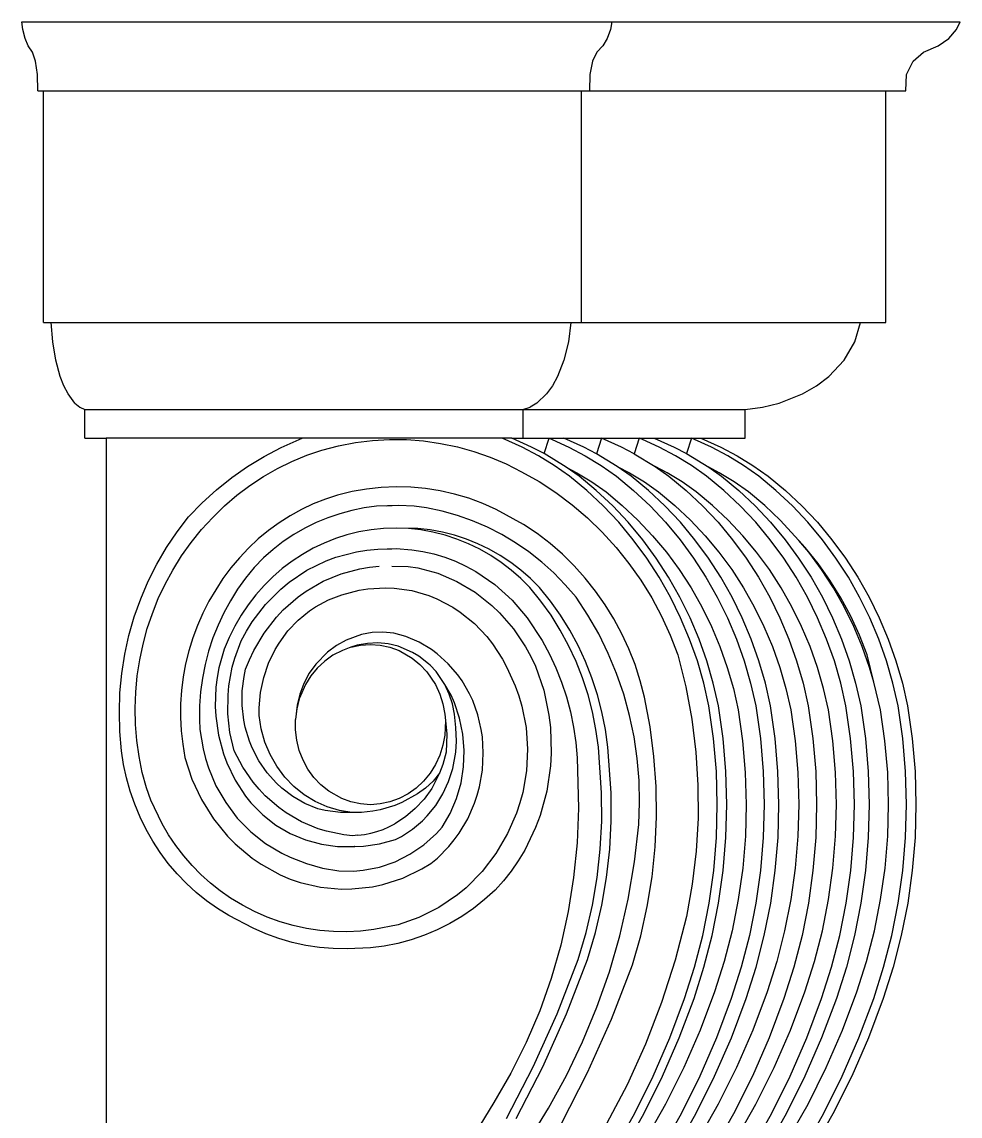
# Model space of a CAD drawing. Extents: x -1563 to 1637, y -685 to 815.
# Drawn here: x -1186.2 to -943.8, y 352.4 to 634.9 of the extents above; entities that cross this region are included whole.
import ezdxf

# ---------------------------------------------------------------- set-up
doc = ezdxf.new("R2010")
doc.units = 0
doc.header["$MEASUREMENT"] = 0
doc.layers.get('0').update_dxf_attribs({"linetype": 'CONTINUOUS'})

msp = doc.modelspace()

# ---------------------------------------------------------------- linework, layer by layer
at = {"color": 22}
for p, q in [((-1185.91, 632.94), (-1186.18, 634.91)), ((-1186.18, 634.91), (-1033.74, 634.91)), ((-1185.32, 630.61), (-1185.91, 632.94)), ((-1034.12, 632.94), (-1034.95, 630.61)), ((-1033.74, 634.91), (-1034.12, 632.94)), ((-1033.74, 634.91), (-943.8, 634.91)), ((-946.73, 630.61), (-944.73, 632.94)), ((-944.73, 632.94), (-943.8, 634.91)), ((-1184.51, 628.77), (-1185.32, 630.61)), ((-1034.95, 630.61), (-1036.09, 628.77)), ((-949.49, 628.77), (-946.73, 630.61)), ((-1183.41, 627.1), (-1184.51, 628.77)), ((-1036.09, 628.77), (-1037.65, 627.1)), ((-953.25, 627.1), (-949.49, 628.77)), ((-1182.62, 624.79), (-1183.41, 627.1)), ((-1182.12, 621.33), (-1182.62, 624.79)), ((-1038.76, 624.79), (-1039.47, 621.33)), ((-1037.65, 627.1), (-1038.76, 624.79)), ((-957.65, 621.33), (-955.94, 624.79)), ((-955.94, 624.79), (-953.25, 627.1)), ((-1182.08, 617.11), (-1182.12, 621.33)), ((-1039.47, 621.33), (-1039.53, 617.11)), ((-957.8, 617.11), (-957.65, 621.33)), ((-1182.08, 617.11), (-1180.55, 617.11)), ((-1180.55, 557.32), (-1180.55, 617.11)), ((-1180.55, 617.11), (-1041.7, 617.11)), ((-1041.7, 617.11), (-1041.7, 557.32)), ((-1041.7, 617.11), (-1039.53, 617.11)), ((-1039.53, 617.11), (-963.03, 617.11)), ((-963.03, 557.32), (-963.03, 617.11)), ((-963.03, 617.11), (-957.8, 617.11)), ((-1180.55, 557.32), (-1178.63, 557.32)), ((-1178.2, 552.28), (-1178.63, 557.32)), ((-1178.63, 557.32), (-1044.4, 557.32)), ((-1044.4, 557.32), (-1045.01, 552.28)), ((-1044.4, 557.32), (-1041.7, 557.32)), ((-1041.7, 557.32), (-969.56, 557.32)), ((-971.02, 552.28), (-969.56, 557.32)), ((-969.56, 557.32), (-963.03, 557.32)), ((-1177.39, 547.57), (-1178.2, 552.28)), ((-1045.01, 552.28), (-1046.15, 547.57)), ((-973.79, 547.57), (-971.02, 552.28)), ((-1176.24, 543.38), (-1177.39, 547.57)), ((-1046.15, 547.57), (-1047.79, 543.38)), ((-977.74, 543.38), (-973.79, 547.57)), ((-1175.3, 540.95), (-1176.24, 543.38)), ((-1047.79, 543.38), (-1049.12, 540.95)), ((-980.95, 540.95), (-977.74, 543.38)), ((-1174.24, 538.88), (-1175.3, 540.95)), ((-1049.12, 540.95), (-1050.62, 538.88)), ((-984.56, 538.88), (-980.95, 540.95)), ((-1172.48, 536.52), (-1174.24, 538.88)), ((-1050.62, 538.88), (-1053.11, 536.52)), ((-990.58, 536.52), (-984.56, 538.88)), ((-1172.48, 536.52), (-1171.21, 535.47)), ((-1171.21, 535.47), (-1169.91, 534.88)), ((-1169.91, 534.88), (-1056.74, 534.88)), ((-1169.91, 527.43), (-1169.91, 534.88)), ((-1056.74, 534.88), (-1054.89, 535.47)), ((-1056.74, 534.88), (-999.33, 534.88)), ((-1056.74, 534.88), (-1056.74, 527.43)), ((-1053.11, 536.52), (-1054.89, 535.47)), ((-999.33, 534.88), (-994.88, 535.47)), ((-999.33, 527.43), (-999.33, 534.88)), ((-994.88, 535.47), (-990.58, 536.52)), ((-1169.91, 527.43), (-1164.42, 527.43)), ((-1164.42, 527.43), (-1164.42, 202.82)), ((-1113.79, 527.43), (-1164.42, 527.43)), ((-1119.23, 525.06), (-1113.79, 527.43)), ((-1062.07, 527.43), (-1113.79, 527.43)), ((-1108.67, 524.39), (-1104.37, 525.5)), ((-1104.37, 525.5), (-1100.02, 526.32)), ((-1100.02, 526.32), (-1095.63, 526.86)), ((-1095.63, 526.86), (-1091.22, 527.1)), ((-1091.22, 527.1), (-1086.8, 527.06)), ((-1086.8, 527.06), (-1082.4, 526.73)), ((-1082.4, 526.73), (-1078.02, 526.1)), ((-1078.02, 526.1), (-1073.68, 525.2)), ((-1059.62, 527.43), (-1062.07, 527.43)), ((-1056.93, 525.16), (-1062.07, 527.43)), ((-1054.49, 525.16), (-1059.62, 527.43)), ((-1059.62, 527.43), (-1056.74, 527.43)), ((-1056.74, 527.43), (-1049.98, 527.43)), ((-1051.27, 523.46), (-1049.98, 527.43)), ((-1049.98, 527.43), (-1046.15, 527.43)), ((-1049.98, 527.43), (-1049.19, 527.13)), ((-1049.19, 527.13), (-1044.85, 525.16)), ((-1046.15, 527.43), (-1036.42, 527.43)), ((-1041.02, 525.16), (-1046.15, 527.43)), ((-1036.42, 527.43), (-1037.72, 523.41)), ((-1036.42, 527.43), (-1026.68, 527.43)), ((-1031.28, 525.16), (-1036.42, 527.43)), ((-1026.68, 527.43), (-1027.98, 523.41)), ((-1025.88, 527.13), (-1026.68, 527.43)), ((-1026.68, 527.43), (-1022.85, 527.43)), ((-1021.54, 525.16), (-1025.88, 527.13)), ((-1022.85, 527.43), (-1017.71, 525.16)), ((-1022.85, 527.43), (-1013.21, 527.43)), ((-1013.21, 527.43), (-1014.5, 523.46)), ((-1012.41, 527.13), (-1013.21, 527.43)), ((-1013.21, 527.43), (-1010.76, 527.43)), ((-1008.07, 525.16), (-1012.41, 527.13)), ((-1010.76, 527.43), (-1005.63, 525.16)), ((-1010.76, 527.43), (-999.33, 527.43)), ((-1127.86, 520.15), (-1123.61, 522.75)), ((-1123.61, 522.75), (-1119.23, 525.06)), ((-1116.42, 521.45), (-1112.58, 523.05)), ((-1112.58, 523.05), (-1108.67, 524.39)), ((-1073.68, 525.2), (-1069.41, 524)), ((-1069.41, 524), (-1065.21, 522.53)), ((-1052.71, 522.92), (-1056.93, 525.16)), ((-1051.27, 523.46), (-1054.49, 525.16)), ((-1048.63, 520.42), (-1052.71, 522.92)), ((-1045.53, 519.96), (-1051.27, 523.46)), ((-1044.85, 525.16), (-1040.63, 522.92)), ((-1037.72, 523.41), (-1041.02, 525.16)), ((-1040.63, 522.92), (-1036.54, 520.42)), ((-1032.36, 520.17), (-1037.72, 523.41)), ((-1027.98, 523.41), (-1031.28, 525.16)), ((-1027.98, 523.41), (-1022.62, 520.17)), ((-1017.32, 522.92), (-1021.54, 525.16)), ((-1017.71, 525.16), (-1014.5, 523.46)), ((-1013.23, 520.42), (-1017.32, 522.92)), ((-1014.5, 523.46), (-1008.75, 519.96)), ((-1003.85, 522.92), (-1008.07, 525.16)), ((-1005.63, 525.16), (-1001.41, 522.92)), ((-999.76, 520.42), (-1003.85, 522.92)), ((-1001.41, 522.92), (-997.32, 520.42)), ((-1131.95, 517.27), (-1127.86, 520.15)), ((-1120.15, 519.61), (-1116.42, 521.45)), ((-1065.21, 522.53), (-1061.11, 520.79)), ((-1061.11, 520.79), (-1057.11, 518.78)), ((-1044.69, 517.66), (-1048.63, 520.42)), ((-1045.53, 519.96), (-1042.78, 518.51)), ((-1042.24, 517.66), (-1045.53, 519.96)), ((-1036.54, 520.42), (-1032.6, 517.66)), ((-1032.36, 520.17), (-1029.22, 518.51)), ((-1028.77, 517.66), (-1032.36, 520.17)), ((-1019.48, 518.51), (-1022.62, 520.17)), ((-1022.62, 520.17), (-1019.04, 517.66)), ((-1009.3, 517.66), (-1013.23, 520.42)), ((-1006.01, 518.51), (-1008.75, 519.96)), ((-1008.75, 519.96), (-1005.47, 517.66)), ((-995.83, 517.66), (-999.76, 520.42)), ((-997.32, 520.42), (-993.38, 517.66)), ((-1135.86, 514.14), (-1131.95, 517.27)), ((-1127.27, 515.22), (-1123.77, 517.53)), ((-1123.77, 517.53), (-1120.15, 519.61)), ((-1057.11, 518.78), (-1052.59, 516.23)), ((-1040.23, 513.96), (-1044.69, 517.66)), ((-1042.78, 518.51), (-1038.94, 516.15)), ((-1037.79, 513.96), (-1042.24, 517.66)), ((-1032.6, 517.66), (-1028.14, 513.96)), ((-1029.22, 518.51), (-1025.37, 516.15)), ((-1024.32, 513.96), (-1028.77, 517.66)), ((-1015.63, 516.15), (-1019.48, 518.51)), ((-1019.04, 517.66), (-1014.58, 513.96)), ((-1004.84, 513.96), (-1009.3, 517.66)), ((-1002.16, 516.15), (-1006.01, 518.51)), ((-1005.47, 517.66), (-1001.01, 513.96)), ((-991.37, 513.96), (-995.83, 517.66)), ((-993.38, 517.66), (-988.92, 513.96)), ((-1139.59, 510.75), (-1135.86, 514.14)), ((-1130.63, 512.69), (-1127.27, 515.22)), ((-1097.13, 514.31), (-1100.89, 513.66)), ((-1093.34, 514.72), (-1097.13, 514.31)), ((-1089.53, 514.87), (-1093.34, 514.72)), ((-1085.72, 514.78), (-1089.53, 514.87)), ((-1081.92, 514.44), (-1085.72, 514.78)), ((-1078.15, 513.85), (-1081.92, 514.44)), ((-1052.59, 516.23), (-1048.22, 513.38)), ((-1038.94, 516.15), (-1035.27, 513.58)), ((-1025.37, 516.15), (-1021.7, 513.58)), ((-1011.96, 513.58), (-1015.63, 516.15)), ((-998.49, 513.58), (-1002.16, 516.15)), ((-1133.83, 509.94), (-1130.63, 512.69)), ((-1107.78, 511.73), (-1110.89, 510.48)), ((-1104.6, 512.77), (-1107.78, 511.73)), ((-1100.89, 513.66), (-1104.6, 512.77)), ((-1074.42, 513.01), (-1078.15, 513.85)), ((-1070.75, 511.93), (-1074.42, 513.01)), ((-1067.14, 510.62), (-1070.75, 511.93)), ((-1048.22, 513.38), (-1044.03, 510.25)), ((-1035.99, 509.98), (-1040.23, 513.96)), ((-1033.55, 509.98), (-1037.79, 513.96)), ((-1035.27, 513.58), (-1031.07, 510.09)), ((-1028.14, 513.96), (-1023.91, 509.98)), ((-1020.08, 509.98), (-1024.32, 513.96)), ((-1021.7, 513.58), (-1017.5, 510.09)), ((-1014.58, 513.96), (-1010.34, 509.98)), ((-1007.76, 510.09), (-1011.96, 513.58)), ((-1000.6, 509.98), (-1004.84, 513.96)), ((-1001.01, 513.96), (-996.77, 509.98)), ((-994.29, 510.09), (-998.49, 513.58)), ((-987.13, 509.98), (-991.37, 513.96)), ((-988.92, 513.96), (-984.69, 509.98)), ((-1143.11, 507.13), (-1139.59, 510.75)), ((-1136.87, 506.99), (-1133.83, 509.94)), ((-1113.93, 509.04), (-1116.88, 507.41)), ((-1110.89, 510.48), (-1113.93, 509.04)), ((-1100.91, 508.8), (-1104.05, 507.95)), ((-1097.74, 509.44), (-1100.91, 508.8)), ((-1094.53, 509.87), (-1097.74, 509.44)), ((-1088.86, 510.09), (-1094.53, 509.87)), ((-1088.86, 510.09), (-1092.08, 509.87)), ((-1084.84, 509.88), (-1088.86, 510.09)), ((-1081.63, 509.46), (-1084.84, 509.88)), ((-1077.6, 508.63), (-1081.63, 509.46)), ((-1073.63, 507.51), (-1077.6, 508.63)), ((-1063.62, 509.07), (-1067.14, 510.62)), ((-1056.58, 505.18), (-1063.62, 509.07)), ((-1044.03, 510.25), (-1040.04, 506.84)), ((-1031.99, 505.72), (-1035.99, 509.98)), ((-1029.55, 505.72), (-1033.55, 509.98)), ((-1031.07, 510.09), (-1027.04, 506.31)), ((-1023.91, 509.98), (-1019.91, 505.72)), ((-1016.08, 505.72), (-1020.08, 509.98)), ((-1017.5, 510.09), (-1013.48, 506.31)), ((-1010.34, 509.98), (-1006.34, 505.72)), ((-1003.74, 506.31), (-1007.76, 510.09)), ((-996.6, 505.72), (-1000.6, 509.98)), ((-996.77, 509.98), (-992.77, 505.72)), ((-990.27, 506.31), (-994.29, 510.09)), ((-983.13, 505.72), (-987.13, 509.98)), ((-984.69, 509.98), (-980.69, 505.72)), ((-1146.09, 503.26), (-1143.11, 507.13)), ((-1139.74, 503.85), (-1136.87, 506.99)), ((-1116.88, 507.41), (-1119.73, 505.59)), ((-1107.12, 506.9), (-1110.14, 505.65)), ((-1104.05, 507.95), (-1107.12, 506.9)), ((-1069.73, 506.14), (-1073.63, 507.51)), ((-1065.92, 504.5), (-1069.73, 506.14)), ((-1040.04, 506.84), (-1036.25, 503.18)), ((-1028.24, 501.22), (-1031.99, 505.72)), ((-1025.8, 501.22), (-1029.55, 505.72)), ((-1027.04, 506.31), (-1023.24, 502.27)), ((-1019.91, 505.72), (-1016.15, 501.22)), ((-1012.33, 501.22), (-1016.08, 505.72)), ((-1013.48, 506.31), (-1009.68, 502.27)), ((-1006.34, 505.72), (-1002.59, 501.22)), ((-999.94, 502.27), (-1003.74, 506.31)), ((-992.85, 501.22), (-996.6, 505.72)), ((-992.77, 505.72), (-989.02, 501.22)), ((-985.46, 501.06), (-990.27, 506.31)), ((-979.38, 501.22), (-983.13, 505.72)), ((-980.69, 505.72), (-976.93, 501.22)), ((-1148.83, 499.2), (-1146.09, 503.26)), ((-1142.43, 500.53), (-1139.74, 503.85)), ((-1122.48, 503.59), (-1125.1, 501.42)), ((-1119.73, 505.59), (-1122.48, 503.59)), ((-1113.07, 504.2), (-1115.91, 502.56)), ((-1110.14, 505.65), (-1113.07, 504.2)), ((-1099.09, 503.26), (-1102.21, 502.51)), ((-1095.92, 503.8), (-1099.09, 503.26)), ((-1092.73, 504.12), (-1095.92, 503.8)), ((-1089.53, 504.22), (-1092.73, 504.12)), ((-1083.88, 504.09), (-1089.53, 504.22)), ((-1086.33, 504.09), (-1089.53, 504.22)), ((-1083.14, 503.75), (-1086.33, 504.09)), ((-1080.7, 503.75), (-1083.88, 504.09)), ((-1079.98, 503.18), (-1083.14, 503.75)), ((-1077.54, 503.18), (-1080.7, 503.75)), ((-1076.86, 502.4), (-1079.98, 503.18)), ((-1074.42, 502.4), (-1077.54, 503.18)), ((-1062.21, 502.6), (-1065.92, 504.5)), ((-1053.09, 502.84), (-1056.58, 505.18)), ((-1049.74, 500.27), (-1053.09, 502.84)), ((-1036.25, 503.18), (-1032.69, 499.26)), ((-1144.92, 497.04), (-1142.43, 500.53)), ((-1125.1, 501.42), (-1127.6, 499.09)), ((-1118.66, 500.74), (-1121.29, 498.74)), ((-1115.91, 502.56), (-1118.66, 500.74)), ((-1108.12, 500.38), (-1110.96, 499.01)), ((-1105.2, 501.55), (-1108.12, 500.38)), ((-1102.21, 502.51), (-1105.2, 501.55)), ((-1073.8, 501.4), (-1076.86, 502.4)), ((-1071.36, 501.4), (-1074.42, 502.4)), ((-1070.8, 500.19), (-1073.8, 501.4)), ((-1068.36, 500.19), (-1071.36, 501.4)), ((-1067.89, 498.78), (-1070.8, 500.19)), ((-1065.44, 498.78), (-1068.36, 500.19)), ((-1058.63, 500.46), (-1062.21, 502.6)), ((-1055.18, 498.08), (-1058.63, 500.46)), ((-1046.54, 497.49), (-1049.74, 500.27)), ((-1024.75, 496.49), (-1028.24, 501.22)), ((-1022.31, 496.49), (-1025.8, 501.22)), ((-1023.24, 502.27), (-1019.68, 497.99)), ((-1016.15, 501.22), (-1012.67, 496.49)), ((-1008.84, 496.49), (-1012.33, 501.22)), ((-1009.68, 502.27), (-1006.11, 497.99)), ((-1002.59, 501.22), (-999.1, 496.49)), ((-996.37, 497.99), (-999.94, 502.27)), ((-989.36, 496.49), (-992.85, 501.22)), ((-989.02, 501.22), (-985.53, 496.49)), ((-982.9, 497.99), (-985.46, 501.06)), ((-983.82, 499.26), (-985.46, 501.06)), ((-975.89, 496.49), (-979.38, 501.22)), ((-976.93, 501.22), (-973.45, 496.49)), ((-1151.31, 494.95), (-1148.83, 499.2)), ((-1127.6, 499.09), (-1129.96, 496.59)), ((-1121.29, 498.74), (-1123.8, 496.57)), ((-1113.71, 497.45), (-1116.36, 495.69)), ((-1110.96, 499.01), (-1113.71, 497.45)), ((-1105.05, 496.72), (-1099.77, 498.08)), ((-1099.77, 498.08), (-1097.08, 498.49)), ((-1097.08, 498.49), (-1094.19, 498.83)), ((-1094.19, 498.83), (-1089.51, 498.94)), ((-1091.74, 498.83), (-1089.51, 498.94)), ((-1089.51, 498.94), (-1085.45, 498.66)), ((-1085.45, 498.66), (-1082.57, 498.2)), ((-1082.57, 498.2), (-1079.72, 497.55)), ((-1079.72, 497.55), (-1076.91, 496.69)), ((-1065.07, 497.16), (-1067.89, 498.78)), ((-1062.62, 497.16), (-1065.44, 498.78)), ((-1051.89, 495.47), (-1055.18, 498.08)), ((-1043.51, 494.51), (-1046.54, 497.49)), ((-1032.69, 499.26), (-1029.36, 495.12)), ((-1019.68, 497.99), (-1016.37, 493.5)), ((-1006.11, 497.99), (-1002.8, 493.5)), ((-993.06, 493.5), (-996.37, 497.99)), ((-980.5, 495.12), (-983.82, 499.26)), ((-979.59, 493.5), (-982.9, 497.99)), ((-1153.53, 490.54), (-1151.31, 494.95)), ((-1147.2, 493.4), (-1144.92, 497.04)), ((-1129.96, 496.59), (-1132.18, 493.96)), ((-1123.8, 496.57), (-1126.17, 494.02)), ((-1116.36, 495.69), (-1118.9, 493.76)), ((-1112.54, 493.34), (-1107.61, 495.77)), ((-1107.61, 495.77), (-1105.05, 496.72)), ((-1096.35, 494.14), (-1093.86, 494.36)), ((-1090.6, 494.38), (-1086.41, 494.29)), ((-1076.91, 496.69), (-1074.17, 495.65)), ((-1074.17, 495.65), (-1071.49, 494.41)), ((-1071.49, 494.41), (-1068.9, 492.99)), ((-1062.35, 495.36), (-1065.07, 497.16)), ((-1059.9, 495.36), (-1062.62, 497.16)), ((-1059.74, 493.37), (-1062.35, 495.36)), ((-1057.3, 493.37), (-1059.9, 495.36)), ((-1048.75, 492.65), (-1051.89, 495.47)), ((-1040.65, 491.33), (-1043.51, 494.51)), ((-1029.36, 495.12), (-1026.28, 490.76)), ((-1021.54, 491.53), (-1024.75, 496.49)), ((-1019.1, 491.53), (-1022.31, 496.49)), ((-1012.67, 496.49), (-1009.46, 491.53)), ((-1005.63, 491.53), (-1008.84, 496.49)), ((-999.1, 496.49), (-995.89, 491.53)), ((-986.15, 491.53), (-989.36, 496.49)), ((-985.53, 496.49), (-982.32, 491.53)), ((-977.42, 490.76), (-980.5, 495.12)), ((-972.68, 491.53), (-975.89, 496.49)), ((-973.45, 496.49), (-970.24, 491.53)), ((-1149.17, 489.78), (-1147.2, 493.4)), ((-1132.18, 493.96), (-1134.24, 491.18)), ((-1126.17, 494.02), (-1128.39, 491.32)), ((-1121.31, 491.66), (-1123.59, 489.39)), ((-1118.9, 493.76), (-1121.31, 491.66)), ((-1117.13, 490.26), (-1112.54, 493.34)), ((-1108.34, 490.54), (-1103.68, 492.46)), ((-1103.68, 492.46), (-1098.83, 493.75)), ((-1098.83, 493.75), (-1096.35, 494.14)), ((-1086.41, 494.29), (-1083.93, 494.01)), ((-1083.93, 494.01), (-1078.75, 492.56)), ((-1078.75, 492.56), (-1073.79, 490.43)), ((-1068.9, 492.99), (-1063.99, 489.64)), ((-1057.27, 491.21), (-1059.74, 493.37)), ((-1054.82, 491.21), (-1057.3, 493.37)), ((-1045.79, 489.62), (-1048.75, 492.65)), ((-1018.62, 486.38), (-1021.54, 491.53)), ((-1016.18, 486.38), (-1019.1, 491.53)), ((-1016.37, 493.5), (-1013.32, 488.79)), ((-1009.46, 491.53), (-1006.53, 486.38)), ((-1002.71, 486.38), (-1005.63, 491.53)), ((-1002.8, 493.5), (-999.75, 488.79)), ((-995.89, 491.53), (-992.97, 486.38)), ((-990.01, 488.79), (-993.06, 493.5)), ((-983.23, 486.38), (-986.15, 491.53)), ((-982.32, 491.53), (-979.4, 486.38)), ((-976.54, 488.79), (-979.59, 493.5)), ((-969.76, 486.38), (-972.68, 491.53)), ((-970.24, 491.53), (-967.31, 486.38)), ((-1155.47, 485.98), (-1153.53, 490.54)), ((-1150.93, 486.05), (-1149.17, 489.78)), ((-1134.24, 491.18), (-1137.89, 485.33)), ((-1128.39, 491.32), (-1130.44, 488.47)), ((-1123.59, 489.39), (-1125.72, 486.97)), ((-1119.28, 488.49), (-1117.13, 490.26)), ((-1112.73, 487.99), (-1108.34, 490.54)), ((-1096.81, 488.57), (-1092.26, 488.84)), ((-1092.26, 488.84), (-1089.98, 488.74)), ((-1089.98, 488.74), (-1085.47, 488.08)), ((-1073.79, 490.43), (-1069.11, 487.66)), ((-1063.99, 489.64), (-1059.54, 485.63)), ((-1054.93, 488.88), (-1057.27, 491.21)), ((-1052.1, 485.39), (-1054.93, 488.88)), ((-1052.48, 488.88), (-1054.82, 491.21)), ((-1049.66, 485.39), (-1052.48, 488.88)), ((-1043.02, 486.39), (-1045.79, 489.62)), ((-1037.99, 487.98), (-1040.65, 491.33)), ((-1026.28, 490.76), (-1023.47, 486.21)), ((-1013.32, 488.79), (-1010.55, 483.9)), ((-999.75, 488.79), (-996.98, 483.9)), ((-987.24, 483.9), (-990.01, 488.79)), ((-974.61, 486.21), (-977.42, 490.76)), ((-973.77, 483.9), (-976.54, 488.79)), ((-1157.14, 481.31), (-1155.47, 485.98)), ((-1152.47, 482.21), (-1150.93, 486.05)), ((-1130.44, 488.47), (-1132.32, 485.48)), ((-1125.72, 486.97), (-1127.7, 484.4)), ((-1123.22, 484.52), (-1119.28, 488.49)), ((-1118.66, 483.11), (-1114.81, 486.5)), ((-1114.81, 486.5), (-1112.73, 487.99)), ((-1106.98, 485.71), (-1103.48, 487.03)), ((-1103.48, 487.03), (-1099.06, 488.21)), ((-1099.06, 488.21), (-1096.81, 488.57)), ((-1085.47, 488.08), (-1081.08, 486.81)), ((-1081.08, 486.81), (-1078.95, 485.95)), ((-1078.95, 485.95), (-1074.86, 483.81)), ((-1069.11, 487.66), (-1064.8, 484.28)), ((-1039.95, 481.74), (-1043.02, 486.39)), ((-1035.52, 484.46), (-1037.99, 487.98)), ((-1023.47, 486.21), (-1020.93, 481.48)), ((-1016, 481.05), (-1018.62, 486.38)), ((-1013.55, 481.05), (-1016.18, 486.38)), ((-1006.53, 486.38), (-1003.91, 481.05)), ((-1000.08, 481.05), (-1002.71, 486.38)), ((-992.97, 486.38), (-990.35, 481.05)), ((-980.61, 481.05), (-983.23, 486.38)), ((-979.4, 486.38), (-976.78, 481.05)), ((-972.07, 481.48), (-974.61, 486.21)), ((-967.14, 481.05), (-969.76, 486.38)), ((-967.31, 486.38), (-964.69, 481.05)), ((-1137.89, 485.33), (-1139.45, 482.28)), ((-1132.32, 485.48), (-1134.01, 482.38)), ((-1127.7, 484.4), (-1129.52, 481.71)), ((-1126.65, 480.04), (-1123.22, 484.52)), ((-1120.43, 481.23), (-1118.66, 483.11)), ((-1111.88, 482.88), (-1110.3, 483.93)), ((-1110.3, 483.93), (-1106.98, 485.71)), ((-1074.86, 483.81), (-1072.92, 482.54)), ((-1064.8, 484.28), (-1062.81, 482.39)), ((-1059.54, 485.63), (-1055.61, 481.04)), ((-1049.49, 481.73), (-1052.1, 485.39)), ((-1047.05, 481.73), (-1049.66, 485.39)), ((-1033.26, 480.79), (-1035.52, 484.46)), ((-1010.55, 483.9), (-1008.06, 478.84)), ((-996.98, 483.9), (-994.49, 478.84)), ((-984.75, 478.84), (-987.24, 483.9)), ((-971.28, 478.84), (-973.77, 483.9)), ((-1158.51, 476.52), (-1157.14, 481.31)), ((-1153.79, 478.27), (-1152.47, 482.21)), ((-1139.45, 482.28), (-1140.84, 479.12)), ((-1134.01, 482.38), (-1135.51, 479.17)), ((-1129.52, 481.71), (-1131.17, 478.89)), ((-1123.61, 477.12), (-1120.43, 481.23)), ((-1117.46, 477.68), (-1114.82, 480.47)), ((-1114.82, 480.47), (-1111.88, 482.88)), ((-1072.92, 482.54), (-1069.29, 479.61)), ((-1062.81, 482.39), (-1059.16, 478.21)), ((-1055.61, 481.04), (-1051.79, 475.2)), ((-1047.1, 477.89), (-1049.49, 481.73)), ((-1044.65, 477.89), (-1047.05, 481.73)), ((-1037.17, 476.9), (-1039.95, 481.74)), ((-1031.21, 476.97), (-1033.26, 480.79)), ((-1020.93, 481.48), (-1018.67, 476.59)), ((-1013.69, 475.56), (-1016, 481.05)), ((-1011.24, 475.56), (-1013.55, 481.05)), ((-1003.91, 481.05), (-1001.6, 475.56)), ((-997.77, 475.56), (-1000.08, 481.05)), ((-990.35, 481.05), (-988.03, 475.56)), ((-978.29, 475.56), (-980.61, 481.05)), ((-976.78, 481.05), (-974.47, 475.56)), ((-969.81, 476.59), (-972.07, 481.48)), ((-964.82, 475.56), (-967.14, 481.05)), ((-964.69, 481.05), (-962.38, 475.56)), ((-1154.88, 474.26), (-1153.79, 478.27)), ((-1140.84, 479.12), (-1142.05, 475.89)), ((-1135.51, 479.17), (-1136.82, 475.86)), ((-1131.17, 478.89), (-1132.65, 475.96)), ((-1129.51, 475.13), (-1128.15, 477.63)), ((-1128.15, 477.63), (-1126.65, 480.04)), ((-1119.75, 474.56), (-1117.46, 477.68)), ((-1069.29, 479.61), (-1066.04, 476.22)), ((-1059.16, 478.21), (-1056.04, 473.58)), ((-1044.94, 473.91), (-1047.1, 477.89)), ((-1042.49, 473.91), (-1044.65, 477.89)), ((-1008.06, 478.84), (-1005.86, 473.63)), ((-994.49, 478.84), (-992.3, 473.63)), ((-982.56, 473.63), (-984.75, 478.84)), ((-969.09, 473.63), (-971.28, 478.84)), ((-1159.58, 471.65), (-1158.51, 476.52)), ((-1142.05, 475.89), (-1143.06, 472.58)), ((-1136.82, 475.86), (-1137.93, 472.47)), ((-1132.65, 475.96), (-1133.94, 472.94)), ((-1131.18, 470.62), (-1129.51, 475.13)), ((-1126.28, 472.61), (-1123.61, 477.12)), ((-1102.44, 475.34), (-1104.92, 473.95)), ((-1098.45, 476.76), (-1102.44, 475.34)), ((-1095.69, 477.25), (-1098.45, 476.76)), ((-1092.89, 477.36), (-1095.69, 477.25)), ((-1090.1, 477.09), (-1092.89, 477.36)), ((-1086.96, 476.25), (-1090.1, 477.09)), ((-1083.56, 474.77), (-1086.96, 476.25)), ((-1080.37, 472.85), (-1083.56, 474.77)), ((-1066.04, 476.22), (-1064.57, 474.36)), ((-1051.79, 475.2), (-1049.9, 471.72)), ((-1034.7, 471.86), (-1037.17, 476.9)), ((-1029.39, 473.03), (-1031.21, 476.97)), ((-1018.67, 476.59), (-1016.71, 471.55)), ((-1011.69, 469.93), (-1013.69, 475.56)), ((-1009.25, 469.93), (-1011.24, 475.56)), ((-1001.6, 475.56), (-999.6, 469.93)), ((-995.78, 469.93), (-997.77, 475.56)), ((-988.03, 475.56), (-986.04, 469.93)), ((-976.3, 469.93), (-978.29, 475.56)), ((-974.47, 475.56), (-972.47, 469.93)), ((-967.84, 471.55), (-969.81, 476.59)), ((-962.83, 469.93), (-964.82, 475.56)), ((-962.38, 475.56), (-960.39, 469.93)), ((-1155.74, 470.18), (-1154.88, 474.26)), ((-1143.06, 472.58), (-1143.88, 469.2)), ((-1137.93, 472.47), (-1138.83, 469.01)), ((-1133.94, 472.94), (-1135.28, 468.14)), ((-1127.4, 470.23), (-1126.28, 472.61)), ((-1122.45, 469.37), (-1120.75, 472.9)), ((-1120.75, 472.9), (-1119.75, 474.56)), ((-1107.22, 472.24), (-1110.24, 469.13)), ((-1104.92, 473.95), (-1107.22, 472.24)), ((-1103.39, 472.66), (-1105.84, 471.39)), ((-1101.16, 473.46), (-1103.39, 472.66)), ((-1099.58, 474.01), (-1101.16, 473.46)), ((-1101.16, 473.46), (-1098.67, 473.99)), ((-1096.93, 474.47), (-1099.58, 474.01)), ((-1098.67, 473.99), (-1096.14, 474.16)), ((-1094.25, 474.57), (-1096.93, 474.47)), ((-1096.14, 474.16), (-1093.6, 473.99)), ((-1091.58, 474.32), (-1094.25, 474.57)), ((-1093.6, 473.99), (-1091.11, 473.46)), ((-1088.97, 473.71), (-1091.58, 474.32)), ((-1091.11, 473.46), (-1088.71, 472.59)), ((-1085.23, 472.15), (-1088.97, 473.71)), ((-1088.71, 472.59), (-1085.35, 470.68)), ((-1083.61, 471.15), (-1085.23, 472.15)), ((-1078.86, 471.73), (-1080.37, 472.85)), ((-1064.57, 474.36), (-1061.99, 470.37)), ((-1056.04, 473.58), (-1054.69, 471.12)), ((-1043.02, 469.78), (-1044.94, 473.91)), ((-1040.57, 469.78), (-1042.49, 473.91)), ((-1032.54, 466.67), (-1034.7, 471.86)), ((-1027.79, 468.98), (-1029.39, 473.03)), ((-1005.86, 473.63), (-1003.97, 468.28)), ((-992.3, 473.63), (-990.4, 468.28)), ((-980.66, 468.28), (-982.56, 473.63)), ((-967.19, 468.28), (-969.09, 473.63)), ((-1160.36, 466.72), (-1159.58, 471.65)), ((-1156.36, 466.06), (-1155.74, 470.18)), ((-1143.88, 469.2), (-1144.51, 465.79)), ((-1138.83, 469.01), (-1139.53, 465.5)), ((-1131.82, 468.29), (-1131.18, 470.62)), ((-1128.38, 467.78), (-1127.4, 470.23)), ((-1123.71, 465.65), (-1122.45, 469.37)), ((-1110.24, 469.13), (-1111.92, 466.75)), ((-1107.95, 469.89), (-1109.86, 468.11)), ((-1105.84, 471.39), (-1107.95, 469.89)), ((-1085.35, 470.68), (-1083.34, 469.03)), ((-1081.11, 469.21), (-1083.61, 471.15)), ((-1083.34, 469.03), (-1081.54, 467.12)), ((-1080.71, 468.84), (-1081.11, 469.21)), ((-1076.05, 469.21), (-1078.86, 471.73)), ((-1073.57, 466.33), (-1076.05, 469.21)), ((-1061.99, 470.37), (-1060.88, 468.25)), ((-1054.69, 471.12), (-1053.49, 468.58)), ((-1049.9, 471.72), (-1048.22, 468.13)), ((-1041.34, 465.54), (-1043.02, 469.78)), ((-1038.9, 465.54), (-1040.57, 469.78)), ((-1026.43, 464.83), (-1027.79, 468.98)), ((-1016.71, 471.55), (-1014.66, 463.29)), ((-1010.02, 464.18), (-1011.69, 469.93)), ((-1007.58, 464.18), (-1009.25, 469.93)), ((-999.6, 469.93), (-997.94, 464.18)), ((-994.11, 464.18), (-995.78, 469.93)), ((-986.04, 469.93), (-984.37, 464.18)), ((-974.63, 464.18), (-976.3, 469.93)), ((-972.47, 469.93), (-970.8, 464.18)), ((-966.09, 464.49), (-967.84, 471.55)), ((-961.16, 464.18), (-962.83, 469.93)), ((-960.39, 469.93), (-958.72, 464.18)), ((-1160.83, 461.74), (-1160.36, 466.72)), ((-1135.28, 468.14), (-1135.73, 465.68)), ((-1132.69, 463.53), (-1131.82, 468.29)), ((-1128.78, 465.94), (-1128.38, 467.78)), ((-1111.92, 466.75), (-1113.31, 464.15)), ((-1109.86, 468.11), (-1111.53, 466.08)), ((-1081.54, 467.12), (-1079.33, 463.83)), ((-1080.71, 468.84), (-1079.19, 467.22)), ((-1076.88, 463.83), (-1079.19, 467.22)), ((-1072.46, 464.77), (-1073.57, 466.33)), ((-1060.88, 468.25), (-1058.79, 463.51)), ((-1053.49, 468.58), (-1051.37, 462.39)), ((-1048.22, 468.13), (-1046.75, 464.43)), ((-1030.7, 461.34), (-1032.54, 466.67)), ((-1003.97, 468.28), (-1002.39, 462.83)), ((-990.4, 468.28), (-988.82, 462.83)), ((-979.08, 462.83), (-980.66, 468.28)), ((-966.09, 464.49), (-967.19, 468.28)), ((-1156.74, 461.9), (-1156.36, 466.06)), ((-1144.51, 465.79), (-1144.93, 462.33)), ((-1139.53, 465.5), (-1140.01, 461.95)), ((-1135.73, 465.68), (-1136.04, 463.2)), ((-1132.92, 461.12), (-1132.69, 463.53)), ((-1129.26, 462.19), (-1128.78, 465.94)), ((-1124.53, 461.79), (-1123.71, 465.65)), ((-1112.94, 463.83), (-1114.52, 460.14)), ((-1113.31, 464.15), (-1114.37, 461.39)), ((-1111.53, 466.08), (-1112.94, 463.83)), ((-1079.33, 463.83), (-1078.2, 461.4)), ((-1075.31, 461.06), (-1076.88, 463.83)), ((-1075.76, 461.4), (-1076.88, 463.83)), ((-1070.52, 461.45), (-1072.46, 464.77)), ((-1058.79, 463.51), (-1057.83, 460.9)), ((-1046.75, 464.43), (-1045.5, 460.64)), ((-1039.92, 461.19), (-1041.34, 465.54)), ((-1037.48, 461.19), (-1038.9, 465.54)), ((-1025.32, 460.6), (-1026.43, 464.83)), ((-1014.66, 463.29), (-1013.11, 454.9)), ((-1008.69, 458.33), (-1010.02, 464.18)), ((-1006.24, 458.33), (-1007.58, 464.18)), ((-997.94, 464.18), (-996.6, 458.33)), ((-992.77, 458.33), (-994.11, 464.18)), ((-984.37, 464.18), (-983.03, 458.33)), ((-973.29, 458.33), (-974.63, 464.18)), ((-970.8, 464.18), (-969.47, 458.33)), ((-964.36, 457.35), (-966.09, 464.49)), ((-959.82, 458.33), (-961.16, 464.18)), ((-958.72, 464.18), (-957.38, 458.33)), ((-1160.99, 456.74), (-1160.83, 461.74)), ((-1156.88, 457.73), (-1156.74, 461.9)), ((-1144.93, 462.33), (-1145.16, 458.86)), ((-1140.01, 461.95), (-1140.28, 458.37)), ((-1136.04, 463.2), (-1136.21, 458.19)), ((-1132.95, 456.27), (-1132.92, 461.12)), ((-1129.28, 458.4), (-1129.26, 462.19)), ((-1124.88, 457.85), (-1124.53, 461.79)), ((-1114.37, 461.39), (-1115.1, 458.51)), ((-1078.2, 461.4), (-1077.39, 458.84)), ((-1074.94, 458.84), (-1075.76, 461.4)), ((-1074.46, 459.15), (-1075.31, 461.06)), ((-1069.7, 459.7), (-1070.52, 461.45)), ((-1057.83, 460.9), (-1057.03, 458.22)), ((-1051.37, 462.39), (-1050.01, 455.97)), ((-1045.5, 460.64), (-1044.47, 456.77)), ((-1038.76, 456.76), (-1039.92, 461.19)), ((-1036.32, 456.76), (-1037.48, 461.19)), ((-1029.2, 455.89), (-1030.7, 461.34)), ((-1023.88, 452.96), (-1025.32, 460.6)), ((-1002.39, 462.83), (-1001.13, 457.35)), ((-988.82, 462.83), (-987.57, 457.35)), ((-977.83, 457.35), (-979.08, 462.83)), ((-1156.79, 453.55), (-1156.88, 457.73)), ((-1145.16, 458.86), (-1145.18, 455.38)), ((-1140.28, 458.37), (-1140.33, 454.78)), ((-1136.21, 458.19), (-1136.08, 455.69)), ((-1128.85, 454.65), (-1129.28, 458.4)), ((-1124.88, 455.87), (-1124.88, 457.85)), ((-1115.1, 458.51), (-1115.5, 454.85)), ((-1114.52, 460.14), (-1115.17, 457.53)), ((-1077.39, 458.84), (-1076.89, 456.19)), ((-1074.45, 456.19), (-1074.94, 458.84)), ((-1073.11, 455.18), (-1074.46, 459.15)), ((-1068.38, 456.06), (-1069.7, 459.7)), ((-1057.03, 458.22), (-1055.94, 452.73)), ((-1007.49, 449.9), (-1008.69, 458.33)), ((-1005.05, 449.9), (-1006.24, 458.33)), ((-996.6, 458.33), (-995.4, 449.9)), ((-991.58, 449.9), (-992.77, 458.33)), ((-983.03, 458.33), (-981.84, 449.9)), ((-972.1, 449.9), (-973.29, 458.33)), ((-969.47, 458.33), (-968.27, 449.9)), ((-958.63, 449.9), (-959.82, 458.33)), ((-957.38, 458.33), (-956.18, 449.9)), ((-1160.86, 451.74), (-1160.99, 456.74)), ((-1145.18, 455.38), (-1145.01, 451.9)), ((-1136.08, 455.69), (-1135.36, 450.74)), ((-1132.42, 451.46), (-1132.95, 456.27)), ((-1124.35, 452.39), (-1124.88, 455.87)), ((-1115.17, 457.53), (-1115.5, 454.85)), ((-1115.5, 452.14), (-1115.5, 454.85)), ((-1076.89, 456.19), (-1076.75, 454.54)), ((-1074.07, 452.78), (-1074.45, 456.19)), ((-1072.26, 451.05), (-1073.11, 455.18)), ((-1067.49, 452.26), (-1068.38, 456.06)), ((-1050.01, 455.97), (-1049.61, 452.71)), ((-1044.47, 456.77), (-1043.66, 452.85)), ((-1037.87, 452.26), (-1038.76, 456.76)), ((-1035.42, 452.26), (-1036.32, 456.76)), ((-1028.03, 450.35), (-1029.2, 455.89)), ((-1013.11, 454.9), (-1012.06, 446.42)), ((-1001.13, 457.35), (-999.99, 449.29)), ((-987.57, 457.35), (-986.43, 449.29)), ((-976.69, 449.29), (-977.83, 457.35)), ((-963.22, 449.29), (-964.36, 457.35)), ((-1156.45, 449.39), (-1156.79, 453.55)), ((-1140.33, 454.78), (-1140.17, 452.24)), ((-1140.17, 452.24), (-1139.37, 447.21)), ((-1128.46, 452.8), (-1128.85, 454.65)), ((-1127.37, 449.2), (-1128.46, 452.8)), ((-1123.4, 449), (-1124.35, 452.39)), ((-1115.17, 449.46), (-1115.5, 452.14)), ((-1076.75, 454.54), (-1076.89, 450.8)), ((-1076.75, 454.54), (-1076.38, 451)), ((-1073.91, 449.21), (-1074.07, 452.78)), ((-1067.22, 450.33), (-1067.49, 452.26)), ((-1055.94, 452.73), (-1055.53, 447.13)), ((-1049.61, 452.71), (-1049.41, 446.13)), ((-1043.66, 452.85), (-1043.09, 448.88)), ((-1037.24, 447.7), (-1037.87, 452.26)), ((-1034.8, 447.7), (-1035.42, 452.26)), ((-1022.89, 445.25), (-1023.88, 452.96)), ((-1160.41, 446.76), (-1160.86, 451.74)), ((-1155.87, 445.26), (-1156.45, 449.39)), ((-1145.01, 451.9), (-1144.63, 448.44)), ((-1135.36, 450.74), (-1134.06, 445.93)), ((-1131.34, 446.75), (-1132.42, 451.46)), ((-1126.66, 447.46), (-1127.37, 449.2)), ((-1114.52, 446.85), (-1115.17, 449.46)), ((-1076.89, 450.8), (-1077.39, 448.15)), ((-1076.38, 451), (-1076.54, 446.41)), ((-1074.1, 446.41), (-1073.91, 449.21)), ((-1071.9, 446.85), (-1072.26, 451.05)), ((-1066.98, 446.17), (-1067.22, 450.33)), ((-1027.2, 444.74), (-1028.03, 450.35)), ((-1006.77, 441.4), (-1007.49, 449.9)), ((-1004.33, 441.4), (-1005.05, 449.9)), ((-999.99, 449.29), (-999.3, 441.1)), ((-995.4, 449.9), (-994.68, 441.4)), ((-990.86, 441.4), (-991.58, 449.9)), ((-986.43, 449.29), (-985.73, 441.1)), ((-981.84, 449.9), (-981.12, 441.4)), ((-975.99, 441.1), (-976.69, 449.29)), ((-971.38, 441.4), (-972.1, 449.9)), ((-968.27, 449.9), (-967.55, 441.4)), ((-962.52, 441.1), (-963.22, 449.29)), ((-957.91, 441.4), (-958.63, 449.9)), ((-956.18, 449.9), (-955.46, 441.4)), ((-1159.88, 443.22), (-1160.41, 446.76)), ((-1144.63, 448.44), (-1144.05, 445.02)), ((-1139.37, 447.21), (-1138.75, 444.75)), ((-1129.11, 442.53), (-1131.34, 446.75)), ((-1124.94, 444.15), (-1126.66, 447.46)), ((-1122.06, 445.76), (-1123.4, 449)), ((-1113.54, 444.36), (-1114.52, 446.85)), ((-1077.39, 448.15), (-1078.2, 445.59)), ((-1076.54, 446.41), (-1077.4, 443.19)), ((-1074.86, 442.17), (-1074.1, 446.41)), ((-1072.06, 442.63), (-1071.9, 446.85)), ((-1055.53, 447.13), (-1055.81, 441.53)), ((-1043.09, 448.88), (-1042.74, 444.88)), ((-1036.43, 435.85), (-1037.24, 447.7)), ((-1033.98, 435.85), (-1034.8, 447.7)), ((-1012.06, 446.42), (-1011.53, 437.89)), ((-1155.06, 441.17), (-1155.87, 445.26)), ((-1144.05, 445.02), (-1142.23, 439.43)), ((-1138.75, 444.75), (-1137.99, 442.34)), ((-1134.06, 445.93), (-1133.2, 443.6)), ((-1133.2, 443.6), (-1131.08, 439.13)), ((-1122.85, 441.09), (-1124.94, 444.15)), ((-1120.34, 442.74), (-1122.06, 445.76)), ((-1112.27, 442.02), (-1113.54, 444.36)), ((-1078.2, 445.59), (-1079.33, 443.16)), ((-1067.22, 441.76), (-1066.98, 446.17)), ((-1049.41, 446.13), (-1049.6, 442.84)), ((-1042.74, 444.88), (-1042.42, 431.92)), ((-1026.72, 439.09), (-1027.2, 444.74)), ((-1022.34, 437.49), (-1022.89, 445.25)), ((-1159.13, 439.73), (-1159.88, 443.22)), ((-1154.01, 437.14), (-1155.06, 441.17)), ((-1137.99, 442.34), (-1136.03, 437.69)), ((-1126.42, 438.64), (-1129.11, 442.53)), ((-1120.4, 438.35), (-1122.85, 441.09)), ((-1118.28, 439.97), (-1120.34, 442.74)), ((-1110.73, 439.87), (-1112.27, 442.02)), ((-1080.74, 440.92), (-1082.41, 438.88)), ((-1079.33, 443.16), (-1080.74, 440.92)), ((-1078.29, 440.92), (-1080.3, 437.02)), ((-1078.29, 440.92), (-1079.97, 438.88)), ((-1077.4, 443.19), (-1078.29, 440.92)), ((-1075.95, 438.8), (-1074.86, 442.17)), ((-1072.72, 438.46), (-1072.06, 442.63)), ((-1067.98, 437.42), (-1067.22, 441.76)), ((-1055.81, 441.53), (-1056.77, 436.01)), ((-1049.6, 442.84), (-1050.58, 436.34)), ((-1006.53, 432.88), (-1006.77, 441.4)), ((-1004.08, 432.88), (-1004.33, 441.4)), ((-999.3, 441.1), (-999.06, 432.88)), ((-994.68, 441.4), (-994.44, 432.88)), ((-990.61, 432.88), (-990.86, 441.4)), ((-985.73, 441.1), (-985.5, 432.88)), ((-981.12, 441.4), (-980.87, 432.88)), ((-975.76, 432.88), (-975.99, 441.1)), ((-971.13, 432.88), (-971.38, 441.4)), ((-967.55, 441.4), (-967.31, 432.88)), ((-962.29, 432.88), (-962.52, 441.1)), ((-957.67, 432.88), (-957.91, 441.4)), ((-955.46, 441.4), (-955.22, 432.88)), ((-1158.18, 436.29), (-1159.13, 439.73)), ((-1142.23, 439.43), (-1139.76, 434.14)), ((-1131.08, 439.13), (-1128.44, 434.99)), ((-1124.9, 436.84), (-1126.42, 438.64)), ((-1119.06, 437.1), (-1120.4, 438.35)), ((-1115.9, 437.5), (-1118.28, 439.97)), ((-1108.93, 437.96), (-1110.73, 439.87)), ((-1106.92, 436.31), (-1108.93, 437.96)), ((-1082.41, 438.88), (-1084.32, 437.1)), ((-1079.97, 438.88), (-1081.88, 437.1)), ((-1077.43, 435.6), (-1075.95, 438.8)), ((-1073.88, 434.42), (-1072.72, 438.46)), ((-1026.59, 433.41), (-1026.72, 439.09)), ((-1011.53, 437.89), (-1011.51, 429.34)), ((-1157.02, 432.92), (-1158.18, 436.29)), ((-1152.84, 433.98), (-1154.01, 437.14)), ((-1136.03, 437.69), (-1133.53, 433.35)), ((-1123.29, 435.13), (-1124.9, 436.84)), ((-1119.77, 432.07), (-1123.29, 435.13)), ((-1116.17, 434.9), (-1119.06, 437.1)), ((-1113.25, 435.37), (-1115.9, 437.5)), ((-1110.37, 433.61), (-1113.25, 435.37)), ((-1103.56, 434.4), (-1106.92, 436.31)), ((-1086.43, 435.6), (-1088.71, 434.4)), ((-1083.99, 435.6), (-1087.99, 433.38)), ((-1084.32, 437.1), (-1086.43, 435.6)), ((-1081.88, 437.1), (-1083.99, 435.6)), ((-1080.3, 437.02), (-1082.27, 434.27)), ((-1079.27, 432.63), (-1077.43, 435.6)), ((-1069.24, 433.21), (-1068.55, 435.29)), ((-1068.55, 435.29), (-1067.98, 437.42)), ((-1056.77, 436.01), (-1057.5, 433.31)), ((-1050.58, 436.34), (-1052.31, 430.02)), ((-1036.39, 428.57), (-1036.43, 435.85)), ((-1033.95, 428.57), (-1033.98, 435.85)), ((-1022.24, 429.7), (-1022.34, 437.49)), ((-1155.66, 429.64), (-1157.02, 432.92)), ((-1149.96, 427.92), (-1152.84, 433.98)), ((-1139.76, 434.14), (-1136.68, 429.21)), ((-1133.53, 433.35), (-1130.52, 429.38)), ((-1128.44, 434.99), (-1127.05, 433.29)), ((-1127.05, 433.29), (-1123.97, 430.2)), ((-1113.04, 433.11), (-1116.17, 434.9)), ((-1109.72, 431.76), (-1113.04, 433.11)), ((-1107.3, 432.26), (-1110.37, 433.61)), ((-1104.1, 431.33), (-1107.3, 432.26)), ((-1101.16, 433.53), (-1103.56, 434.4)), ((-1098.67, 433.01), (-1101.16, 433.53)), ((-1096.14, 432.83), (-1098.67, 433.01)), ((-1093.6, 433.01), (-1096.14, 432.83)), ((-1089.83, 432.63), (-1093.62, 431.5)), ((-1091.11, 433.53), (-1093.6, 433.01)), ((-1088.71, 434.4), (-1091.11, 433.53)), ((-1087.99, 433.38), (-1089.83, 432.63)), ((-1082.27, 434.27), (-1084.54, 431.81)), ((-1081.46, 429.92), (-1079.27, 432.63)), ((-1075.52, 430.58), (-1073.88, 434.42)), ((-1070.99, 429.21), (-1069.24, 433.21)), ((-1057.5, 433.31), (-1058.4, 430.67)), ((-1026.81, 427.74), (-1026.59, 433.41)), ((-1006.76, 424.36), (-1006.53, 432.88)), ((-1004.32, 424.36), (-1004.08, 432.88)), ((-999.06, 432.88), (-999.29, 424.66)), ((-994.44, 432.88), (-994.67, 424.36)), ((-990.85, 424.36), (-990.61, 432.88)), ((-985.5, 432.88), (-985.72, 424.66)), ((-980.87, 432.88), (-981.11, 424.36)), ((-975.98, 424.66), (-975.76, 432.88)), ((-971.37, 424.36), (-971.13, 432.88)), ((-967.31, 432.88), (-967.54, 424.36)), ((-962.51, 424.66), (-962.29, 432.88)), ((-957.9, 424.36), (-957.67, 432.88)), ((-955.22, 432.88), (-955.45, 424.36)), ((-1154.11, 426.46), (-1155.66, 429.64)), ((-1123.97, 430.2), (-1120.55, 427.54)), ((-1117.89, 430.72), (-1119.77, 432.07)), ((-1113.9, 428.4), (-1117.89, 430.72)), ((-1107.79, 431.32), (-1109.72, 431.76)), ((-1103.88, 430.84), (-1107.79, 431.32)), ((-1100.91, 430.85), (-1104.1, 431.33)), ((-1100.91, 430.85), (-1103.88, 430.84)), ((-1098.47, 430.85), (-1100.91, 430.85)), ((-1095.55, 431.13), (-1098.47, 430.85)), ((-1093.62, 431.5), (-1095.55, 431.13)), ((-1087.09, 429.68), (-1089.87, 427.9)), ((-1084.54, 431.81), (-1087.09, 429.68)), ((-1082.66, 428.69), (-1081.46, 429.92)), ((-1077.61, 426.98), (-1075.52, 430.58)), ((-1058.4, 430.67), (-1060.71, 425.38)), ((-1052.31, 430.02), (-1053.46, 426.96)), ((-1042.42, 431.92), (-1042.76, 422.97)), ((-1022.59, 421.92), (-1022.24, 429.7)), ((-1148.26, 425.04), (-1149.96, 427.92)), ((-1136.68, 429.21), (-1133.05, 424.74)), ((-1130.52, 429.38), (-1127.07, 425.85)), ((-1120.55, 427.54), (-1116.85, 425.37)), ((-1109.67, 426.63), (-1113.9, 428.4)), ((-1107.49, 425.96), (-1109.67, 426.63)), ((-1092.87, 426.43), (-1091.34, 427.1)), ((-1091.34, 427.1), (-1089.87, 427.9)), ((-1085.29, 426.47), (-1082.66, 428.69)), ((-1079.09, 425.37), (-1077.61, 426.98)), ((-1073.2, 425.47), (-1070.99, 429.21)), ((-1053.46, 426.96), (-1056.28, 421.11)), ((-1036.78, 421.3), (-1036.39, 428.57)), ((-1034.33, 421.3), (-1033.95, 428.57)), ((-1027.92, 418.06), (-1026.81, 427.74)), ((-1011.51, 429.34), (-1012.01, 420.81)), ((-1152.37, 423.39), (-1154.11, 426.46)), ((-1146.4, 422.28), (-1148.26, 425.04)), ((-1133.05, 424.74), (-1131.04, 422.7)), ((-1127.07, 425.85), (-1123.23, 422.82)), ((-1116.85, 425.37), (-1112.91, 423.72)), ((-1103.03, 425.05), (-1107.49, 425.96)), ((-1100.76, 424.82), (-1103.03, 425.05)), ((-1099.36, 424.93), (-1100.76, 424.82)), ((-1099.36, 424.93), (-1097.7, 425.11)), ((-1097.7, 425.11), (-1096.06, 425.43)), ((-1096.06, 425.43), (-1094.44, 425.87)), ((-1094.44, 425.87), (-1092.87, 426.43)), ((-1093.75, 422.69), (-1089.66, 423.85)), ((-1089.66, 423.85), (-1088.15, 424.62)), ((-1088.15, 424.62), (-1085.29, 426.47)), ((-1082.34, 422.45), (-1079.09, 425.37)), ((-1074.47, 423.72), (-1073.2, 425.47)), ((-1060.71, 425.38), (-1063.71, 420.25)), ((-1007.47, 415.86), (-1006.76, 424.36)), ((-1005.03, 415.86), (-1004.32, 424.36)), ((-999.29, 424.66), (-999.97, 416.46)), ((-994.67, 424.36), (-995.38, 415.86)), ((-991.56, 415.86), (-990.85, 424.36)), ((-985.72, 424.66), (-986.4, 416.46)), ((-981.11, 424.36), (-981.82, 415.86)), ((-976.67, 416.46), (-975.98, 424.66)), ((-972.08, 415.86), (-971.37, 424.36)), ((-967.54, 424.36), (-968.25, 415.86)), ((-963.2, 416.46), (-962.51, 424.66)), ((-958.61, 415.86), (-957.9, 424.36)), ((-955.45, 424.36), (-956.16, 415.86)), ((-1150.45, 420.44), (-1152.37, 423.39)), ((-1144.38, 419.64), (-1146.4, 422.28)), ((-1131.04, 422.7), (-1126.68, 419.04)), ((-1123.23, 422.82), (-1119.05, 420.34)), ((-1112.91, 423.72), (-1108.81, 422.61)), ((-1108.81, 422.61), (-1104.61, 422.07)), ((-1104.61, 422.07), (-1101.49, 422.05)), ((-1101.49, 422.05), (-1100.22, 422.09)), ((-1101.49, 422.05), (-1100.17, 422.01)), ((-1100.17, 422.01), (-1100.22, 422.09)), ((-1100.17, 422.01), (-1097.94, 422.09)), ((-1097.94, 422.09), (-1093.75, 422.69)), ((-1085.92, 420.01), (-1082.34, 422.45)), ((-1078.85, 419.02), (-1075.84, 422.05)), ((-1075.84, 422.05), (-1074.47, 423.72)), ((-1056.28, 421.11), (-1057.95, 418.33)), ((-1042.76, 422.97), (-1043.64, 414.07)), ((-1037.58, 414.07), (-1036.78, 421.3)), ((-1035.14, 414.07), (-1034.33, 421.3)), ((-1023.39, 414.18), (-1022.59, 421.92)), ((-1148.36, 417.63), (-1150.45, 420.44)), ((-1142.22, 417.14), (-1144.38, 419.64)), ((-1126.68, 419.04), (-1124.35, 417.43)), ((-1119.05, 420.34), (-1116.86, 419.31)), ((-1116.86, 419.31), (-1112.63, 417.62)), ((-1093.8, 416.7), (-1089.76, 418.08)), ((-1089.76, 418.08), (-1085.92, 420.01)), ((-1080.49, 417.66), (-1078.85, 419.02)), ((-1063.71, 420.25), (-1067.3, 415.56)), ((-1057.95, 418.33), (-1059.78, 415.68)), ((-1012.01, 420.81), (-1013.01, 412.33)), ((-1146.1, 414.97), (-1148.36, 417.63)), ((-1139.91, 414.79), (-1142.22, 417.14)), ((-1124.35, 417.43), (-1119.42, 414.71)), ((-1112.63, 417.62), (-1108.54, 416.4)), ((-1108.54, 416.4), (-1104.34, 415.76)), ((-1104.34, 415.76), (-1100.49, 415.69)), ((-1100.49, 415.69), (-1097.98, 415.89)), ((-1097.98, 415.89), (-1093.8, 416.7)), ((-1087.76, 413.89), (-1082.84, 416.24)), ((-1082.84, 416.24), (-1080.49, 417.66)), ((-1067.3, 415.56), (-1071.42, 411.4)), ((-1059.78, 415.68), (-1061.76, 413.15)), ((-1029.56, 408.46), (-1027.92, 418.06)), ((-1008.65, 407.43), (-1007.47, 415.86)), ((-1006.21, 407.43), (-1005.03, 415.86)), ((-999.97, 416.46), (-1001.11, 408.33)), ((-995.38, 415.86), (-996.57, 407.43)), ((-992.74, 407.43), (-991.56, 415.86)), ((-986.4, 416.46), (-987.55, 408.33)), ((-981.82, 415.86), (-983, 407.43)), ((-977.81, 408.33), (-976.67, 416.46)), ((-973.26, 407.43), (-972.08, 415.86)), ((-968.25, 415.86), (-969.43, 407.43)), ((-964.34, 408.33), (-963.2, 416.46)), ((-959.79, 407.43), (-958.61, 415.86)), ((-956.16, 415.86), (-957.35, 407.43)), ((-1143.69, 412.47), (-1146.1, 414.97)), ((-1141.13, 410.14), (-1143.69, 412.47)), ((-1137.47, 412.6), (-1139.91, 414.79)), ((-1134.91, 410.57), (-1137.47, 412.6)), ((-1119.42, 414.71), (-1116.84, 413.6)), ((-1116.84, 413.6), (-1114.27, 412.73)), ((-1114.27, 412.73), (-1109, 411.52)), ((-1092.92, 412.23), (-1087.76, 413.89)), ((-1061.76, 413.15), (-1063.89, 410.76)), ((-1043.64, 414.07), (-1045.05, 405.24)), ((-1038.81, 406.91), (-1037.58, 414.07)), ((-1036.36, 406.91), (-1035.14, 414.07)), ((-1024.63, 406.51), (-1023.39, 414.18)), ((-1138.44, 407.99), (-1141.13, 410.14)), ((-1132.24, 408.71), (-1134.91, 410.57)), ((-1109, 411.52), (-1103.62, 411.03)), ((-1103.62, 411.03), (-1100.93, 411.06)), ((-1100.93, 411.06), (-1095.56, 411.66)), ((-1095.56, 411.66), (-1092.92, 412.23)), ((-1071.42, 411.4), (-1073.66, 409.54)), ((-1063.89, 410.76), (-1066.63, 408.31)), ((-1013.01, 412.33), (-1014.53, 403.93)), ((-1135.63, 406.02), (-1138.44, 407.99)), ((-1129.19, 406.87), (-1132.24, 408.71)), ((-1126.04, 405.24), (-1129.19, 406.87)), ((-1073.66, 409.54), (-1078.45, 406.29)), ((-1066.63, 408.31), (-1069.5, 406.04)), ((-1040.44, 399.84), (-1038.81, 406.91)), ((-1038, 399.84), (-1036.36, 406.91)), ((-1031.73, 398.98), (-1029.56, 408.46)), ((-1010.3, 399.09), (-1008.65, 407.43)), ((-1007.86, 399.09), (-1006.21, 407.43)), ((-1001.11, 408.33), (-1002.71, 400.28)), ((-996.57, 407.43), (-998.22, 399.09)), ((-994.39, 399.09), (-992.74, 407.43)), ((-987.55, 408.33), (-989.14, 400.28)), ((-983, 407.43), (-984.65, 399.09)), ((-979.4, 400.28), (-977.81, 408.33)), ((-974.91, 399.09), (-973.26, 407.43)), ((-969.43, 407.43), (-971.08, 399.09)), ((-965.93, 400.28), (-964.34, 408.33)), ((-961.44, 399.09), (-959.79, 407.43)), ((-957.35, 407.43), (-959, 399.09)), ((-1132.7, 404.25), (-1135.63, 406.02)), ((-1126.47, 400.98), (-1132.7, 404.25)), ((-1122.8, 403.81), (-1126.04, 405.24)), ((-1078.45, 406.29), (-1083.59, 403.71)), ((-1072.51, 403.98), (-1075.64, 402.14)), ((-1069.5, 406.04), (-1072.51, 403.98)), ((-1045.05, 405.24), (-1046.99, 396.53)), ((-1026.31, 398.93), (-1024.63, 406.51)), ((-1119.48, 402.61), (-1122.8, 403.81)), ((-1116.1, 401.63), (-1119.48, 402.61)), ((-1112.67, 400.87), (-1116.1, 401.63)), ((-1088.99, 401.85), (-1095.22, 400.57)), ((-1083.59, 403.71), (-1088.99, 401.85)), ((-1075.64, 402.14), (-1078.87, 400.51)), ((-1014.53, 403.93), (-1017.39, 392.72)), ((-1123.17, 399.51), (-1126.47, 400.98)), ((-1119.79, 398.26), (-1123.17, 399.51)), ((-1109.2, 400.34), (-1112.67, 400.87)), ((-1105.71, 400.05), (-1109.2, 400.34)), ((-1102.2, 399.99), (-1105.71, 400.05)), ((-1098.7, 400.16), (-1102.2, 399.99)), ((-1095.22, 400.57), (-1098.7, 400.16)), ((-1082.2, 399.1), (-1085.6, 397.93)), ((-1078.87, 400.51), (-1082.2, 399.1)), ((-1042.49, 392.89), (-1040.44, 399.84)), ((-1040.04, 392.89), (-1038, 399.84)), ((-1034.42, 389.65), (-1031.73, 398.98)), ((-1028.42, 391.48), (-1026.31, 398.93)), ((-1012.42, 390.86), (-1010.3, 399.09)), ((-1009.98, 390.86), (-1007.86, 399.09)), ((-1002.71, 400.28), (-1004.75, 392.34)), ((-998.22, 399.09), (-1000.33, 390.86)), ((-996.51, 390.86), (-994.39, 399.09)), ((-989.14, 400.28), (-991.18, 392.34)), ((-984.65, 399.09), (-986.77, 390.86)), ((-981.44, 392.34), (-979.4, 400.28)), ((-977.03, 390.86), (-974.91, 399.09)), ((-971.08, 399.09), (-973.2, 390.86)), ((-967.97, 392.34), (-965.93, 400.28)), ((-963.56, 390.86), (-961.44, 399.09)), ((-959, 399.09), (-961.11, 390.86)), ((-1116.34, 397.25), (-1119.79, 398.26)), ((-1112.84, 396.48), (-1116.34, 397.25)), ((-1109.29, 395.95), (-1112.84, 396.48)), ((-1105.73, 395.67), (-1109.29, 395.95)), ((-1102.15, 395.63), (-1105.73, 395.67)), ((-1096.13, 395.84), (-1102.15, 395.63)), ((-1092.58, 396.3), (-1096.13, 395.84)), ((-1089.07, 396.99), (-1092.58, 396.3)), ((-1085.6, 397.93), (-1089.07, 396.99)), ((-1046.99, 396.53), (-1049.44, 387.97)), ((-1047.93, 378.84), (-1042.49, 392.89)), ((-1045.48, 378.84), (-1040.04, 392.89)), ((-1017.39, 392.72), (-1020.91, 381.72)), ((-1033.86, 377.43), (-1028.42, 391.48)), ((-1014.99, 382.79), (-1012.42, 390.86)), ((-1012.55, 382.79), (-1009.98, 390.86)), ((-1004.75, 392.34), (-1007.23, 384.54)), ((-1000.33, 390.86), (-1002.91, 382.79)), ((-999.08, 382.79), (-996.51, 390.86)), ((-991.18, 392.34), (-993.67, 384.54)), ((-986.77, 390.86), (-989.34, 382.79)), ((-983.93, 384.54), (-981.44, 392.34)), ((-979.6, 382.79), (-977.03, 390.86)), ((-973.2, 390.86), (-975.77, 382.79)), ((-970.46, 384.54), (-967.97, 392.34)), ((-966.13, 382.79), (-963.56, 390.86)), ((-961.11, 390.86), (-963.69, 382.79)), ((-1049.44, 387.97), (-1052.41, 379.6)), ((-1037.62, 380.51), (-1034.42, 389.65)), ((-1007.23, 384.54), (-1010.95, 374.63)), ((-993.67, 384.54), (-997.38, 374.63)), ((-987.64, 374.63), (-983.93, 384.54)), ((-974.17, 374.63), (-970.46, 384.54)), ((-1020.91, 381.72), (-1025.05, 370.97)), ((-1018.8, 372.63), (-1014.99, 382.79)), ((-1016.36, 372.63), (-1012.55, 382.79)), ((-1002.91, 382.79), (-1006.72, 372.63)), ((-1002.89, 372.63), (-999.08, 382.79)), ((-989.34, 382.79), (-993.15, 372.63)), ((-983.41, 372.63), (-979.6, 382.79)), ((-975.77, 382.79), (-979.58, 372.63)), ((-969.94, 372.63), (-966.13, 382.79)), ((-963.69, 382.79), (-967.5, 372.63)), ((-1052.41, 379.6), (-1055.88, 371.44)), ((-1054.09, 365.13), (-1047.93, 378.84)), ((-1051.64, 365.13), (-1045.48, 378.84)), ((-1041.33, 371.59), (-1037.62, 380.51)), ((-1040.02, 363.72), (-1033.86, 377.43)), ((-1010.95, 374.63), (-1015.17, 364.96)), ((-997.38, 374.63), (-1001.6, 364.96)), ((-991.86, 364.96), (-987.64, 374.63)), ((-978.39, 364.96), (-974.17, 374.63)), ((-1055.88, 371.44), (-1059.83, 363.54)), ((-1045.51, 362.91), (-1041.33, 371.59)), ((-1025.05, 370.97), (-1029.82, 360.52)), ((-1023.13, 362.71), (-1018.8, 372.63)), ((-1020.69, 362.71), (-1016.36, 372.63)), ((-1006.72, 372.63), (-1011.04, 362.71)), ((-1007.22, 362.71), (-1002.89, 372.63)), ((-993.15, 372.63), (-997.48, 362.71)), ((-987.74, 362.71), (-983.41, 372.63)), ((-979.58, 372.63), (-983.91, 362.71)), ((-974.27, 362.71), (-969.94, 372.63)), ((-967.5, 372.63), (-971.82, 362.71)), ((-1060.95, 351.8), (-1054.09, 365.13)), ((-1058.5, 351.8), (-1051.64, 365.13)), ((-1015.17, 364.96), (-1019.88, 355.55)), ((-1001.6, 364.96), (-1006.31, 355.55)), ((-996.57, 355.55), (-991.86, 364.96)), ((-983.1, 355.55), (-978.39, 364.96)), ((-1059.83, 363.54), (-1064.24, 355.92)), ((-1050.17, 354.51), (-1045.51, 362.91)), ((-1046.88, 350.39), (-1040.02, 363.72)), ((-1027.96, 353.05), (-1023.13, 362.71)), ((-1025.52, 353.05), (-1020.69, 362.71)), ((-1011.04, 362.71), (-1015.87, 353.05)), ((-1012.05, 353.05), (-1007.22, 362.71)), ((-997.48, 362.71), (-1002.31, 353.05)), ((-992.57, 353.05), (-987.74, 362.71)), ((-983.91, 362.71), (-988.74, 353.05)), ((-979.1, 353.05), (-974.27, 362.71)), ((-971.82, 362.71), (-976.65, 353.05)), ((-1029.82, 360.52), (-1035.18, 350.4)), ((-1064.24, 355.92), (-1074.51, 339.1)), ((-1060.44, 337.69), (-1050.17, 354.51)), ((-1019.88, 355.55), (-1025.06, 346.42)), ((-1006.31, 355.55), (-1011.5, 346.42)), ((-1001.76, 346.42), (-996.57, 355.55)), ((-988.29, 346.42), (-983.1, 355.55)), ((-1033.28, 343.69), (-1027.96, 353.05)), ((-1030.84, 343.69), (-1025.52, 353.05)), ((-1015.87, 353.05), (-1021.19, 343.69)), ((-1017.37, 343.69), (-1012.05, 353.05)), ((-1002.31, 353.05), (-1007.63, 343.69)), ((-997.89, 343.69), (-992.57, 353.05)), ((-988.74, 353.05), (-994.06, 343.69)), ((-984.42, 343.69), (-979.1, 353.05)), ((-976.65, 353.05), (-981.97, 343.69))]:
    msp.add_line(p, q, dxfattribs=at)

doc.saveas('drawing.dxf')
